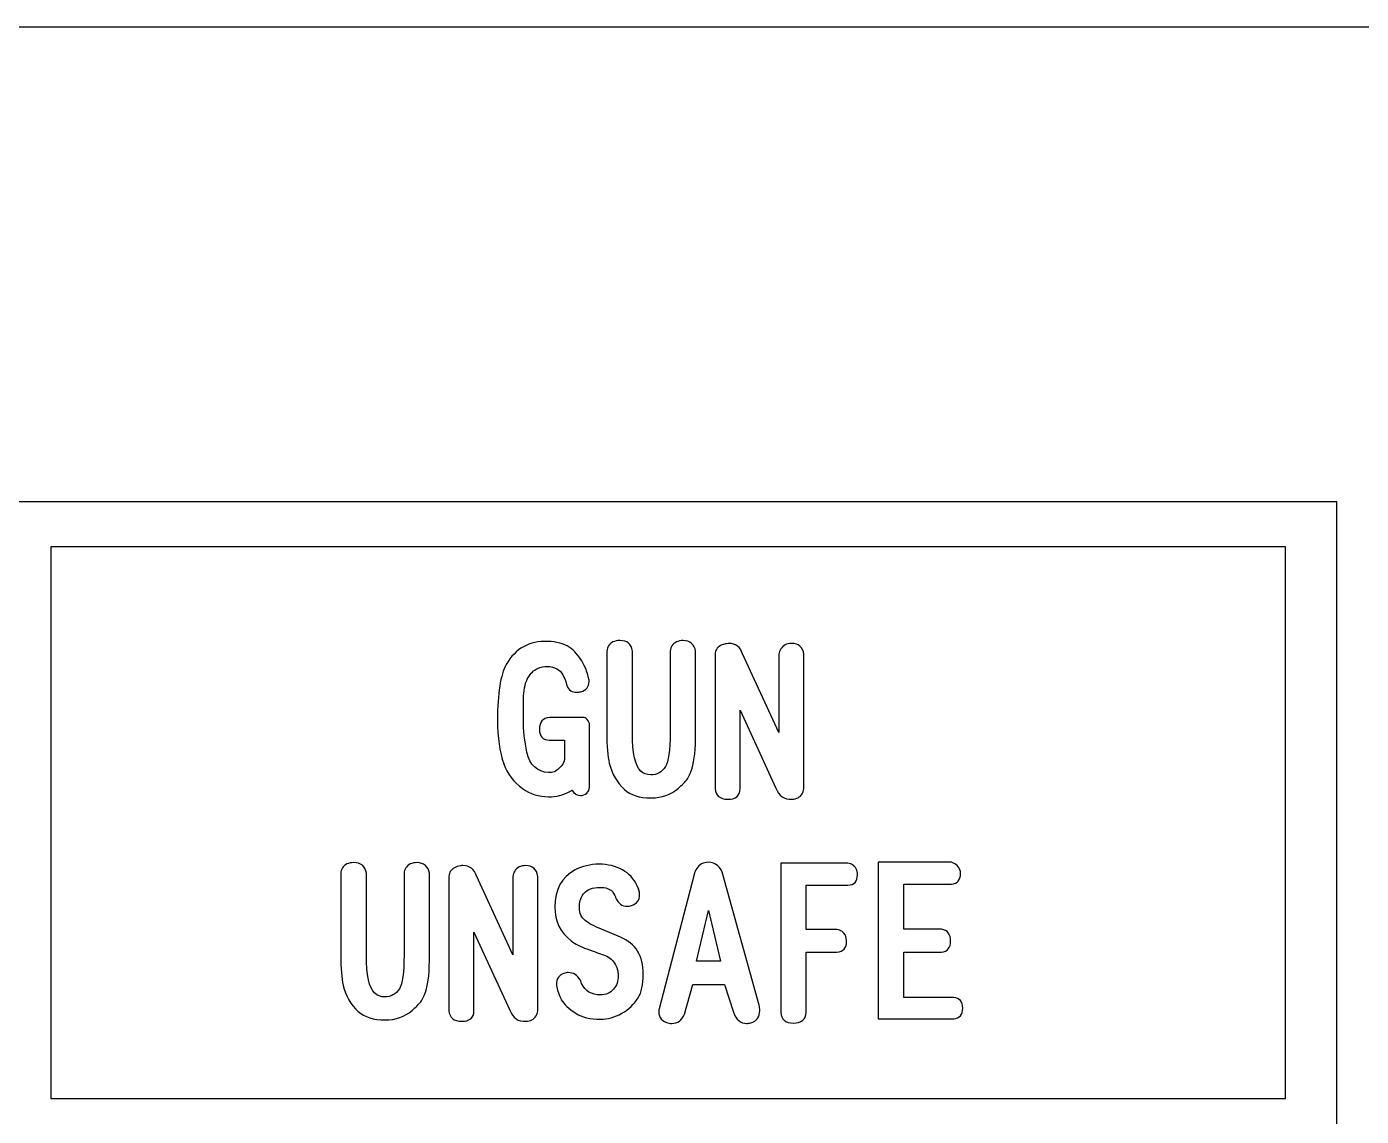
# Model space of a CAD drawing. Extents: x -224 to 225, y -79 to 79.
# Drawn here: x 177.49 to 203.49, y 57.14 to 78.38 of the extents above; entities that cross this region are included whole.
import ezdxf

# ---------------------------------------------------------------- set-up
doc = ezdxf.new("R2010")
doc.units = 0
doc.header["$MEASUREMENT"] = 0
doc.layers.add('PLAN_1', color=7, linetype='CONTINUOUS')

msp = doc.modelspace()

# ---------------------------------------------------------------- linework, layer by layer
at = {"layer": 'PLAN_1', "color": 250}
for points, knots in [([(223.9759, 78.3773), (223.9759, 78.3773), (80.9759, 78.3773), (80.9759, 78.3773), (80.9759, 78.3773), (80.4251, 78.3773), (79.9759, 77.9273), (79.9759, 77.3758), (79.9759, 77.3758), (79.9759, 77.3758), (79.9758, 71.3342), (79.9758, 71.3342), (79.9758, 71.3342), (79.9758, 70.7827), (80.4251, 70.3325), (80.9759, 70.3325), (80.9759, 70.3325), (80.9759, 70.3325), (84.7471, 70.3329), (84.7471, 70.3329), (84.7471, 70.3329), (84.7471, 70.3329), (84.7471, 70.3312), (84.7471, 70.3312), (84.7471, 70.3312), (84.7774, 70.3321), (84.8074, 70.3317), (84.8374, 70.3317), (84.8374, 70.3317), (88.2125, 70.3329), (90.9501, 67.5933), (90.9501, 64.2164), (90.9501, 64.2164), (90.9499, 60.8399), (88.2127, 58.101), (84.8374, 58.101), (84.8374, 58.101), (84.8072, 58.1014), (84.7774, 58.1018), (84.7474, 58.1024), (84.7474, 58.1024), (84.7474, 58.1024), (84.7471, 58.1014), (84.7471, 58.1014), (84.7471, 58.1014), (84.7471, 58.1014), (80.9759, 58.1014), (80.9759, 58.1014), (80.9759, 58.1014), (80.4251, 58.1014), (79.9759, 57.6514), (79.9759, 57.0999), (79.9759, 57.0999), (79.9759, 57.0999), (79.9758, -57.5), (79.9758, -57.5), (79.9758, -57.5), (79.9758, -58.0516), (80.4251, -58.5014), (80.9759, -58.5014), (80.9759, -58.5014), (80.9759, -58.5014), (84.7471, -58.5013), (84.7471, -58.5013), (84.7471, -58.5013), (84.7471, -58.5013), (84.7471, -58.502), (84.7471, -58.502), (84.7471, -58.502), (84.7774, -58.5013), (84.8074, -58.5014), (84.8374, -58.5014), (84.8374, -58.5014), (88.2125, -58.5013), (90.9501, -61.2399), (90.9501, -64.6167), (90.9501, -64.6167), (90.9499, -67.9901), (88.2177, -70.7272), (84.8467, -70.7321), (84.8467, -70.7321), (84.8397, -70.7321), (84.8338, -70.732), (84.8269, -70.7319), (84.8269, -70.7319), (84.8002, -70.7315), (84.7739, -70.7314), (84.7474, -70.7309), (84.7474, -70.7309), (84.7474, -70.7309), (84.7471, -70.7314), (84.7471, -70.7314), (84.7471, -70.7314), (84.7471, -70.7314), (80.9759, -70.7314), (80.9759, -70.7314), (80.9759, -70.7314), (80.4251, -70.7314), (79.9759, -71.181), (79.9759, -71.7325), (79.9759, -71.7325), (79.9759, -71.7325), (79.9758, -77.6209), (79.9758, -77.6209), (79.9758, -77.6209), (79.9758, -77.9033), (80.0791, -78.1466), (80.2822, -78.3424), (80.2822, -78.3424), (80.4854, -78.5379), (80.7318, -78.6325), (81.0136, -78.6218), (81.0136, -78.6218), (81.0136, -78.6218), (224.0136, -78.5346), (224.0136, -78.5346), (224.0136, -78.5346), (224.5508, -78.5142), (224.9758, -78.0725), (224.9758, -77.5342), (224.9758, -77.5342), (224.9758, -77.5342), (224.9758, -71.7378), (224.9758, -71.7378), (224.9758, -71.7378), (224.9758, -71.1866), (224.5266, -70.7368), (223.9758, -70.7368), (223.9758, -70.7368), (223.9758, -70.7368), (220.4778, -70.7365), (220.4778, -70.7365), (220.4778, -70.7365), (220.4778, -70.7365), (220.4778, -70.735), (220.4778, -70.735), (220.4778, -70.735), (220.4481, -70.7357), (220.4179, -70.7368), (220.3879, -70.7368), (220.3879, -70.7368), (217.0127, -70.7365), (214.2753, -67.9983), (214.2753, -64.6215), (214.2753, -64.6215), (214.2753, -61.2481), (217.0057, -58.5128), (220.3752, -58.506), (220.3752, -58.506), (220.381, -58.5058), (220.3857, -58.506), (220.3914, -58.5058), (220.3914, -58.5058), (220.4203, -58.5054), (220.4492, -58.5066), (220.4779, -58.5072), (220.4779, -58.5072), (220.4779, -58.5072), (220.4778, -58.505), (220.4778, -58.505), (220.4778, -58.505), (220.4778, -58.505), (223.9759, -58.505), (223.9759, -58.505), (223.9759, -58.505), (224.5267, -58.505), (224.9758, -58.0556), (224.9758, -57.5041), (224.9758, -57.5041), (224.9758, -57.5041), (224.9758, 57.096), (224.9758, 57.096), (224.9758, 57.096), (224.9758, 57.6478), (224.5266, 58.0971), (223.9758, 58.0971), (223.9758, 58.0971), (223.9758, 58.0971), (220.4778, 58.0973), (220.4778, 58.0973), (220.4778, 58.0973), (220.4778, 58.0973), (220.4778, 58.099), (220.4778, 58.099), (220.4778, 58.099), (220.4481, 58.0981), (220.4179, 58.0971), (220.3879, 58.0971), (220.3879, 58.0971), (217.0127, 58.0973), (214.2753, 60.8356), (214.2753, 64.2126), (214.2753, 64.2126), (214.2753, 67.5856), (217.0053, 70.3207), (220.3743, 70.3279), (220.3743, 70.3279), (220.3808, 70.3282), (220.386, 70.3279), (220.3923, 70.328), (220.3923, 70.328), (220.4209, 70.3288), (220.4495, 70.3274), (220.4779, 70.3268), (220.4779, 70.3268), (220.4779, 70.3268), (220.4778, 70.3291), (220.4778, 70.3291), (220.4778, 70.3291), (220.4778, 70.3291), (223.9759, 70.3291), (223.9759, 70.3291), (223.9759, 70.3291), (224.5267, 70.3291), (224.9758, 70.7785), (224.9758, 71.3299), (224.9758, 71.3299), (224.9758, 71.3299), (224.9758, 77.3759), (224.9758, 77.3759), (224.9758, 77.3759), (224.9758, 77.9276), (224.5265, 78.377), (223.9759, 78.3773)], [0, 0, 0, 0, 0.0175439, 0.0175439, 0.0175439, 0.0175439, 0.0350877, 0.0350877, 0.0350877, 0.0350877, 0.0526316, 0.0526316, 0.0526316, 0.0526316, 0.0701754, 0.0701754, 0.0701754, 0.0701754, 0.0877193, 0.0877193, 0.0877193, 0.0877193, 0.1052632, 0.1052632, 0.1052632, 0.1052632, 0.122807, 0.122807, 0.122807, 0.122807, 0.1403509, 0.1403509, 0.1403509, 0.1403509, 0.1578947, 0.1578947, 0.1578947, 0.1578947, 0.1754386, 0.1754386, 0.1754386, 0.1754386, 0.1929825, 0.1929825, 0.1929825, 0.1929825, 0.2105263, 0.2105263, 0.2105263, 0.2105263, 0.2280702, 0.2280702, 0.2280702, 0.2280702, 0.245614, 0.245614, 0.245614, 0.245614, 0.2631579, 0.2631579, 0.2631579, 0.2631579, 0.2807018, 0.2807018, 0.2807018, 0.2807018, 0.2982456, 0.2982456, 0.2982456, 0.2982456, 0.3157895, 0.3157895, 0.3157895, 0.3157895, 0.3333333, 0.3333333, 0.3333333, 0.3333333, 0.3508772, 0.3508772, 0.3508772, 0.3508772, 0.3684211, 0.3684211, 0.3684211, 0.3684211, 0.3859649, 0.3859649, 0.3859649, 0.3859649, 0.4035088, 0.4035088, 0.4035088, 0.4035088, 0.4210526, 0.4210526, 0.4210526, 0.4210526, 0.4385965, 0.4385965, 0.4385965, 0.4385965, 0.4561404, 0.4561404, 0.4561404, 0.4561404, 0.4736842, 0.4736842, 0.4736842, 0.4736842, 0.4912281, 0.4912281, 0.4912281, 0.4912281, 0.5087719, 0.5087719, 0.5087719, 0.5087719, 0.5263158, 0.5263158, 0.5263158, 0.5263158, 0.5438596, 0.5438596, 0.5438596, 0.5438596, 0.5614035, 0.5614035, 0.5614035, 0.5614035, 0.5789474, 0.5789474, 0.5789474, 0.5789474, 0.5964912, 0.5964912, 0.5964912, 0.5964912, 0.6140351, 0.6140351, 0.6140351, 0.6140351, 0.6315789, 0.6315789, 0.6315789, 0.6315789, 0.6491228, 0.6491228, 0.6491228, 0.6491228, 0.6666667, 0.6666667, 0.6666667, 0.6666667, 0.6842105, 0.6842105, 0.6842105, 0.6842105, 0.7017544, 0.7017544, 0.7017544, 0.7017544, 0.7192982, 0.7192982, 0.7192982, 0.7192982, 0.7368421, 0.7368421, 0.7368421, 0.7368421, 0.754386, 0.754386, 0.754386, 0.754386, 0.7719298, 0.7719298, 0.7719298, 0.7719298, 0.7894737, 0.7894737, 0.7894737, 0.7894737, 0.8070175, 0.8070175, 0.8070175, 0.8070175, 0.8245614, 0.8245614, 0.8245614, 0.8245614, 0.8421053, 0.8421053, 0.8421053, 0.8421053, 0.8596491, 0.8596491, 0.8596491, 0.8596491, 0.877193, 0.877193, 0.877193, 0.877193, 0.8947368, 0.8947368, 0.8947368, 0.8947368, 0.9122807, 0.9122807, 0.9122807, 0.9122807, 0.9298246, 0.9298246, 0.9298246, 0.9298246, 0.9473684, 0.9473684, 0.9473684, 0.9473684, 0.9649123, 0.9649123, 0.9649123, 0.9649123, 1, 1, 1, 1]), ([(101.9357, 69.1187), (101.9357, 69.1187), (203.0161, 69.1187), (203.0161, 69.1187), (203.0161, 69.1187), (203.0161, 69.1187), (203.0161, -69.3472), (203.0161, -69.3472), (203.0161, -69.3472), (203.0161, -69.3472), (101.9357, -69.3472), (101.9357, -69.3472), (101.9357, -69.3472), (101.9357, -69.3472), (101.9357, 69.1187), (101.9357, 69.1187)], [0, 0, 0, 0, 0.2, 0.2, 0.2, 0.2, 0.4, 0.4, 0.4, 0.4, 0.6, 0.6, 0.6, 0.6, 1, 1, 1, 1]), ([(177.956, 68.2396), (177.956, 68.2396), (202.015, 68.2396), (202.015, 68.2396), (202.015, 68.2396), (202.015, 68.2396), (202.015, 57.4852), (202.015, 57.4852), (202.015, 57.4852), (202.015, 57.4852), (177.956, 57.4852), (177.956, 57.4852), (177.956, 57.4852), (177.956, 57.4852), (177.956, 68.2396), (177.956, 68.2396)], [0, 0, 0, 0, 0.2, 0.2, 0.2, 0.2, 0.4, 0.4, 0.4, 0.4, 0.6, 0.6, 0.6, 0.6, 1, 1, 1, 1])]:
    msp.add_open_spline(points, degree=3, knots=knots, dxfattribs=at)
at = {"layer": 'PLAN_1', "color": 7}
for points, knots in [([(188.0583, 63.4647), (187.9426, 63.4005), (187.8084, 63.3679), (187.6559, 63.3679), (187.6559, 63.3679), (187.464, 63.368), (187.2942, 63.4213), (187.148, 63.5281), (187.148, 63.5281), (186.9726, 63.6574), (186.8511, 63.818), (186.7825, 64.0107), (186.7825, 64.0107), (186.7006, 64.2428), (186.6598, 64.5255), (186.6598, 64.8592), (186.6598, 64.8592), (186.6599, 65.3843), (186.717, 65.7474), (186.8314, 65.947), (186.8314, 65.947), (187.0076, 66.2586), (187.2783, 66.4085), (187.6432, 66.3958), (187.6432, 66.3958), (187.8098, 66.3906), (187.947, 66.3531), (188.0564, 66.282), (188.0564, 66.282), (188.1593, 66.2152), (188.2509, 66.1091), (188.3303, 65.9641), (188.3303, 65.9641), (188.3603, 65.9095), (188.378, 65.8732), (188.3844, 65.856), (188.3844, 65.856), (188.399, 65.8064), (188.4143, 65.7562), (188.4289, 65.7066), (188.4289, 65.7066), (188.4391, 65.6768), (188.4441, 65.6462), (188.4441, 65.6139), (188.4441, 65.6139), (188.4443, 65.5122), (188.3914, 65.446), (188.2858, 65.4162), (188.2858, 65.4162), (188.2561, 65.4081), (188.228, 65.4035), (188.2019, 65.4035), (188.2019, 65.4035), (188.1111, 65.4035), (188.0481, 65.446), (188.0119, 65.5318), (188.0119, 65.5318), (188.0107, 65.5359), (188.0011, 65.5693), (187.9839, 65.6341), (187.9839, 65.6341), (187.9827, 65.6419), (187.9648, 65.678), (187.9299, 65.7435), (187.9299, 65.7435), (187.8739, 65.8492), (187.7741, 65.9037), (187.6298, 65.9076), (187.6298, 65.9076), (187.5684, 65.9089), (187.504, 65.8949), (187.4385, 65.8668), (187.4385, 65.8668), (187.3661, 65.8347), (187.3056, 65.776), (187.256, 65.6907), (187.256, 65.6907), (187.2058, 65.6056), (187.1766, 65.4861), (187.1664, 65.3322), (187.1664, 65.3322), (187.1651, 65.3025), (187.1645, 65.1524), (187.1645, 64.8816), (187.1645, 64.8816), (187.1645, 64.6634), (187.1874, 64.4479), (187.2332, 64.2357), (187.2332, 64.2357), (187.288, 63.9847), (187.4289, 63.8523), (187.6559, 63.839), (187.6559, 63.839), (187.7305, 63.8341), (187.7989, 63.8619), (187.8625, 63.923), (187.8625, 63.923), (187.9198, 63.9764), (187.9534, 64.0342), (187.9648, 64.0959), (187.9648, 64.0959), (187.9648, 64.0959), (187.9648, 64.4721), (187.9648, 64.4721), (187.9648, 64.4721), (187.9648, 64.4721), (187.6705, 64.4721), (187.6705, 64.4721), (187.6705, 64.4721), (187.5416, 64.4747), (187.4773, 64.5453), (187.4773, 64.6844), (187.4773, 64.6844), (187.4775, 64.8227), (187.5421, 64.8993), (187.6711, 64.9153), (187.6711, 64.9153), (187.6711, 64.9153), (188.3286, 64.9153), (188.3286, 64.9153), (188.3286, 64.9153), (188.3546, 64.9141), (188.3812, 64.9007), (188.4085, 64.8745), (188.4085, 64.8745), (188.4385, 64.8435), (188.453, 64.8066), (188.453, 64.7646), (188.453, 64.7646), (188.453, 64.7646), (188.4532, 63.9915), (188.4532, 63.9915), (188.4532, 63.9915), (188.4544, 63.9891), (188.4543, 63.844), (188.453, 63.5561), (188.453, 63.5561), (188.4506, 63.5086), (188.432, 63.4696), (188.3984, 63.4386), (188.3984, 63.4386), (188.3641, 63.4073), (188.3246, 63.3921), (188.2801, 63.3921), (188.2801, 63.3921), (188.2129, 63.3922), (188.1562, 63.4265), (188.1104, 63.4944), (188.1104, 63.4944), (188.1053, 63.4907), (188.0881, 63.4811), (188.0583, 63.4647)], [0, 0, 0, 0, 0.025641, 0.025641, 0.025641, 0.025641, 0.0512821, 0.0512821, 0.0512821, 0.0512821, 0.0769231, 0.0769231, 0.0769231, 0.0769231, 0.1025641, 0.1025641, 0.1025641, 0.1025641, 0.1282051, 0.1282051, 0.1282051, 0.1282051, 0.1538462, 0.1538462, 0.1538462, 0.1538462, 0.1794872, 0.1794872, 0.1794872, 0.1794872, 0.2051282, 0.2051282, 0.2051282, 0.2051282, 0.2307692, 0.2307692, 0.2307692, 0.2307692, 0.2564103, 0.2564103, 0.2564103, 0.2564103, 0.2820513, 0.2820513, 0.2820513, 0.2820513, 0.3076923, 0.3076923, 0.3076923, 0.3076923, 0.3333333, 0.3333333, 0.3333333, 0.3333333, 0.3589744, 0.3589744, 0.3589744, 0.3589744, 0.3846154, 0.3846154, 0.3846154, 0.3846154, 0.4102564, 0.4102564, 0.4102564, 0.4102564, 0.4358974, 0.4358974, 0.4358974, 0.4358974, 0.4615385, 0.4615385, 0.4615385, 0.4615385, 0.4871795, 0.4871795, 0.4871795, 0.4871795, 0.5128205, 0.5128205, 0.5128205, 0.5128205, 0.5384615, 0.5384615, 0.5384615, 0.5384615, 0.5641026, 0.5641026, 0.5641026, 0.5641026, 0.5897436, 0.5897436, 0.5897436, 0.5897436, 0.6153846, 0.6153846, 0.6153846, 0.6153846, 0.6410256, 0.6410256, 0.6410256, 0.6410256, 0.6666667, 0.6666667, 0.6666667, 0.6666667, 0.6923077, 0.6923077, 0.6923077, 0.6923077, 0.7179487, 0.7179487, 0.7179487, 0.7179487, 0.7435897, 0.7435897, 0.7435897, 0.7435897, 0.7692308, 0.7692308, 0.7692308, 0.7692308, 0.7948718, 0.7948718, 0.7948718, 0.7948718, 0.8205128, 0.8205128, 0.8205128, 0.8205128, 0.8461538, 0.8461538, 0.8461538, 0.8461538, 0.8717949, 0.8717949, 0.8717949, 0.8717949, 0.8974359, 0.8974359, 0.8974359, 0.8974359, 0.9230769, 0.9230769, 0.9230769, 0.9230769, 0.9487179, 0.9487179, 0.9487179, 0.9487179, 1, 1, 1, 1]), ([(190.4516, 63.9248), (190.4205, 63.827), (190.3855, 63.7519), (190.3474, 63.6998), (190.3474, 63.6998), (190.3151, 63.6561), (190.259, 63.5994), (190.1796, 63.53), (190.1796, 63.53), (190.0379, 63.4073), (189.8624, 63.3457), (189.6526, 63.3457), (189.6526, 63.3457), (189.4289, 63.3459), (189.2559, 63.4011), (189.1326, 63.5117), (189.1326, 63.5117), (188.9866, 63.6434), (188.8879, 63.8123), (188.8383, 64.0202), (188.8383, 64.0202), (188.806, 64.1551), (188.79, 64.352), (188.79, 64.61), (188.79, 64.61), (188.79, 64.61), (188.7901, 66.2064), (188.7901, 66.2064), (188.7901, 66.2064), (188.7939, 66.2459), (188.8039, 66.28), (188.8217, 66.3087), (188.8217, 66.3087), (188.8651, 66.3767), (188.9387, 66.4116), (189.043, 66.4128), (189.043, 66.4128), (189.1848, 66.4142), (189.2667, 66.3456), (189.289, 66.2062), (189.289, 66.2062), (189.289, 66.2062), (189.2892, 64.612), (189.2892, 64.612), (189.2892, 64.612), (189.2892, 64.2174), (189.3436, 63.968), (189.453, 63.865), (189.453, 63.865), (189.5013, 63.8196), (189.5655, 63.7958), (189.645, 63.7946), (189.645, 63.7946), (189.7664, 63.7934), (189.8624, 63.8467), (189.9316, 63.9547), (189.9316, 63.9547), (189.9929, 64.0489), (190.0232, 64.2681), (190.0232, 64.612), (190.0232, 64.612), (190.0232, 64.612), (190.0232, 66.2064), (190.0232, 66.2064), (190.0232, 66.2064), (190.027, 66.2459), (190.0378, 66.28), (190.0569, 66.3087), (190.0569, 66.3087), (190.1002, 66.3767), (190.1745, 66.4116), (190.28, 66.4128), (190.28, 66.4128), (190.3423, 66.4128), (190.3951, 66.3939), (190.4396, 66.355), (190.4396, 66.355), (190.4834, 66.3171), (190.5101, 66.2673), (190.5203, 66.2062), (190.5203, 66.2062), (190.5203, 66.2062), (190.5203, 64.61), (190.5203, 64.61), (190.5203, 64.61), (190.5203, 64.2999), (190.4974, 64.0717), (190.4516, 63.9248)], [0, 0, 0, 0, 0.0434783, 0.0434783, 0.0434783, 0.0434783, 0.0869565, 0.0869565, 0.0869565, 0.0869565, 0.1304348, 0.1304348, 0.1304348, 0.1304348, 0.173913, 0.173913, 0.173913, 0.173913, 0.2173913, 0.2173913, 0.2173913, 0.2173913, 0.2608696, 0.2608696, 0.2608696, 0.2608696, 0.3043478, 0.3043478, 0.3043478, 0.3043478, 0.3478261, 0.3478261, 0.3478261, 0.3478261, 0.3913043, 0.3913043, 0.3913043, 0.3913043, 0.4347826, 0.4347826, 0.4347826, 0.4347826, 0.4782609, 0.4782609, 0.4782609, 0.4782609, 0.5217391, 0.5217391, 0.5217391, 0.5217391, 0.5652174, 0.5652174, 0.5652174, 0.5652174, 0.6086957, 0.6086957, 0.6086957, 0.6086957, 0.6521739, 0.6521739, 0.6521739, 0.6521739, 0.6956522, 0.6956522, 0.6956522, 0.6956522, 0.7391304, 0.7391304, 0.7391304, 0.7391304, 0.7826087, 0.7826087, 0.7826087, 0.7826087, 0.826087, 0.826087, 0.826087, 0.826087, 0.8695652, 0.8695652, 0.8695652, 0.8695652, 0.9130435, 0.9130435, 0.9130435, 0.9130435, 1, 1, 1, 1]), ([(192.0862, 63.5372), (192.0862, 63.5372), (191.3863, 65.0551), (191.3863, 65.0551), (191.3863, 65.0551), (191.3863, 65.0551), (191.3863, 63.5264), (191.3863, 63.5264), (191.3863, 63.5264), (191.3823, 63.3854), (191.3016, 63.3158), (191.1439, 63.3196), (191.1439, 63.3196), (190.9914, 63.3237), (190.9093, 63.3921), (190.8979, 63.5269), (190.8979, 63.5269), (190.8979, 63.5269), (190.8979, 66.1479), (190.8979, 66.1479), (190.8979, 66.1479), (190.9005, 66.183), (190.9093, 66.2132), (190.924, 66.2393), (190.924, 66.2393), (190.9628, 66.3017), (191.0308, 66.3391), (191.1287, 66.3512), (191.1287, 66.3512), (191.144, 66.3537), (191.1579, 66.355), (191.1719, 66.355), (191.1719, 66.355), (191.301, 66.3552), (191.3887, 66.2883), (191.4363, 66.1554), (191.4363, 66.1554), (191.4363, 66.1554), (192.1439, 64.6173), (192.1439, 64.6173), (192.1439, 64.6173), (192.1439, 64.6173), (192.1439, 66.1449), (192.1439, 66.1449), (192.1439, 66.1449), (192.1503, 66.1841), (192.1616, 66.2191), (192.1794, 66.2489), (192.1794, 66.2489), (192.2227, 66.3183), (192.2926, 66.3537), (192.3899, 66.355), (192.3899, 66.355), (192.5279, 66.3566), (192.6079, 66.2864), (192.6301, 66.1447), (192.6301, 66.1447), (192.6301, 66.1447), (192.6301, 63.5264), (192.6301, 63.5264), (192.6301, 63.5264), (192.6251, 63.4883), (192.6142, 63.455), (192.5964, 63.4277), (192.5964, 63.4277), (192.5559, 63.3592), (192.489, 63.3235), (192.3975, 63.3196), (192.3975, 63.3196), (192.2443, 63.311), (192.1407, 63.3832), (192.0862, 63.5372)], [0, 0, 0, 0, 0.0526316, 0.0526316, 0.0526316, 0.0526316, 0.1052632, 0.1052632, 0.1052632, 0.1052632, 0.1578947, 0.1578947, 0.1578947, 0.1578947, 0.2105263, 0.2105263, 0.2105263, 0.2105263, 0.2631579, 0.2631579, 0.2631579, 0.2631579, 0.3157895, 0.3157895, 0.3157895, 0.3157895, 0.3684211, 0.3684211, 0.3684211, 0.3684211, 0.4210526, 0.4210526, 0.4210526, 0.4210526, 0.4736842, 0.4736842, 0.4736842, 0.4736842, 0.5263158, 0.5263158, 0.5263158, 0.5263158, 0.5789474, 0.5789474, 0.5789474, 0.5789474, 0.6315789, 0.6315789, 0.6315789, 0.6315789, 0.6842105, 0.6842105, 0.6842105, 0.6842105, 0.7368421, 0.7368421, 0.7368421, 0.7368421, 0.7894737, 0.7894737, 0.7894737, 0.7894737, 0.8421053, 0.8421053, 0.8421053, 0.8421053, 0.8947368, 0.8947368, 0.8947368, 0.8947368, 1, 1, 1, 1]), ([(185.2671, 59.5965), (185.2359, 59.4987), (185.2009, 59.4236), (185.1628, 59.3715), (185.1628, 59.3715), (185.1305, 59.3276), (185.0744, 59.2711), (184.995, 59.2017), (184.995, 59.2017), (184.8533, 59.079), (184.6778, 59.0174), (184.468, 59.0174), (184.468, 59.0174), (184.2443, 59.0176), (184.0713, 59.0728), (183.948, 59.1834), (183.948, 59.1834), (183.8018, 59.3149), (183.7033, 59.4841), (183.6537, 59.6919), (183.6537, 59.6919), (183.6214, 59.8268), (183.6054, 60.0237), (183.6054, 60.2817), (183.6054, 60.2817), (183.6054, 60.2817), (183.6056, 61.8781), (183.6056, 61.8781), (183.6056, 61.8781), (183.6093, 61.9175), (183.6193, 61.9517), (183.6371, 61.9804), (183.6371, 61.9804), (183.6806, 62.0484), (183.7541, 62.0833), (183.8584, 62.0845), (183.8584, 62.0845), (184.0002, 62.0859), (184.0821, 62.0173), (184.1044, 61.8779), (184.1044, 61.8779), (184.1044, 61.8779), (184.1044, 60.284), (184.1044, 60.284), (184.1044, 60.284), (184.1044, 59.8891), (184.159, 59.6397), (184.2684, 59.5367), (184.2684, 59.5367), (184.3168, 59.4912), (184.3809, 59.4675), (184.4604, 59.4663), (184.4604, 59.4663), (184.5819, 59.4651), (184.6778, 59.5184), (184.747, 59.6264), (184.747, 59.6264), (184.8083, 59.7205), (184.8386, 59.9398), (184.8386, 60.2837), (184.8386, 60.2837), (184.8386, 60.2837), (184.8386, 61.8781), (184.8386, 61.8781), (184.8386, 61.8781), (184.8424, 61.9175), (184.8532, 61.9517), (184.8723, 61.9804), (184.8723, 61.9804), (184.9156, 62.0484), (184.9899, 62.0833), (185.0954, 62.0845), (185.0954, 62.0845), (185.1577, 62.0845), (185.2105, 62.0656), (185.255, 62.0267), (185.255, 62.0267), (185.2988, 61.9888), (185.3255, 61.939), (185.3357, 61.8779), (185.3357, 61.8779), (185.3357, 61.8779), (185.3357, 60.2817), (185.3357, 60.2817), (185.3357, 60.2817), (185.3357, 59.9716), (185.3128, 59.7434), (185.2671, 59.5965)], [0, 0, 0, 0, 0.0434783, 0.0434783, 0.0434783, 0.0434783, 0.0869565, 0.0869565, 0.0869565, 0.0869565, 0.1304348, 0.1304348, 0.1304348, 0.1304348, 0.173913, 0.173913, 0.173913, 0.173913, 0.2173913, 0.2173913, 0.2173913, 0.2173913, 0.2608696, 0.2608696, 0.2608696, 0.2608696, 0.3043478, 0.3043478, 0.3043478, 0.3043478, 0.3478261, 0.3478261, 0.3478261, 0.3478261, 0.3913043, 0.3913043, 0.3913043, 0.3913043, 0.4347826, 0.4347826, 0.4347826, 0.4347826, 0.4782609, 0.4782609, 0.4782609, 0.4782609, 0.5217391, 0.5217391, 0.5217391, 0.5217391, 0.5652174, 0.5652174, 0.5652174, 0.5652174, 0.6086957, 0.6086957, 0.6086957, 0.6086957, 0.6521739, 0.6521739, 0.6521739, 0.6521739, 0.6956522, 0.6956522, 0.6956522, 0.6956522, 0.7391304, 0.7391304, 0.7391304, 0.7391304, 0.7826087, 0.7826087, 0.7826087, 0.7826087, 0.826087, 0.826087, 0.826087, 0.826087, 0.8695652, 0.8695652, 0.8695652, 0.8695652, 0.9130435, 0.9130435, 0.9130435, 0.9130435, 1, 1, 1, 1]), ([(186.9014, 59.2089), (186.9014, 59.2089), (186.2015, 60.7268), (186.2015, 60.7268), (186.2015, 60.7268), (186.2015, 60.7268), (186.2015, 59.1981), (186.2015, 59.1981), (186.2015, 59.1981), (186.1977, 59.0571), (186.117, 58.9876), (185.9593, 58.9913), (185.9593, 58.9913), (185.8068, 58.9954), (185.7247, 59.0638), (185.7133, 59.1986), (185.7133, 59.1986), (185.7133, 59.1986), (185.7134, 61.8197), (185.7134, 61.8197), (185.7134, 61.8197), (185.7159, 61.8546), (185.7247, 61.885), (185.7394, 61.911), (185.7394, 61.911), (185.7782, 61.9734), (185.8462, 62.0108), (185.9441, 62.0229), (185.9441, 62.0229), (185.9594, 62.0254), (185.9733, 62.0267), (185.9873, 62.0267), (185.9873, 62.0267), (186.1164, 62.0269), (186.2041, 61.96), (186.2517, 61.8271), (186.2517, 61.8271), (186.2517, 61.8271), (186.9593, 60.289), (186.9593, 60.289), (186.9593, 60.289), (186.9593, 60.289), (186.9593, 61.8165), (186.9593, 61.8165), (186.9593, 61.8165), (186.9657, 61.8558), (186.977, 61.8908), (186.9948, 61.9206), (186.9948, 61.9206), (187.0381, 61.99), (187.108, 62.0254), (187.2053, 62.0267), (187.2053, 62.0267), (187.3433, 62.0283), (187.4233, 61.9581), (187.4455, 61.8164), (187.4455, 61.8164), (187.4455, 61.8164), (187.4455, 59.1981), (187.4455, 59.1981), (187.4455, 59.1981), (187.4406, 59.16), (187.4296, 59.1267), (187.4118, 59.0994), (187.4118, 59.0994), (187.3713, 59.0309), (187.3044, 58.9952), (187.2129, 58.9913), (187.2129, 58.9913), (187.0598, 58.9827), (186.9561, 59.0549), (186.9014, 59.2089)], [0, 0, 0, 0, 0.0526316, 0.0526316, 0.0526316, 0.0526316, 0.1052632, 0.1052632, 0.1052632, 0.1052632, 0.1578947, 0.1578947, 0.1578947, 0.1578947, 0.2105263, 0.2105263, 0.2105263, 0.2105263, 0.2631579, 0.2631579, 0.2631579, 0.2631579, 0.3157895, 0.3157895, 0.3157895, 0.3157895, 0.3684211, 0.3684211, 0.3684211, 0.3684211, 0.4210526, 0.4210526, 0.4210526, 0.4210526, 0.4736842, 0.4736842, 0.4736842, 0.4736842, 0.5263158, 0.5263158, 0.5263158, 0.5263158, 0.5789474, 0.5789474, 0.5789474, 0.5789474, 0.6315789, 0.6315789, 0.6315789, 0.6315789, 0.6842105, 0.6842105, 0.6842105, 0.6842105, 0.7368421, 0.7368421, 0.7368421, 0.7368421, 0.7894737, 0.7894737, 0.7894737, 0.7894737, 0.8421053, 0.8421053, 0.8421053, 0.8421053, 0.8947368, 0.8947368, 0.8947368, 0.8947368, 1, 1, 1, 1]), ([(189.3997, 59.4472), (189.3204, 59.3233), (189.2146, 59.2234), (189.0831, 59.1478), (189.0831, 59.1478), (188.9479, 59.0698), (188.8078, 59.0301), (188.6641, 59.0301), (188.6641, 59.0301), (188.4653, 59.0303), (188.3056, 59.0696), (188.1855, 59.1478), (188.1855, 59.1478), (188.0502, 59.2356), (187.9553, 59.3232), (187.902, 59.4103), (187.902, 59.4103), (187.8912, 59.4301), (187.867, 59.493), (187.8295, 59.5984), (187.8295, 59.5984), (187.8162, 59.6366), (187.8091, 59.6766), (187.8091, 59.7174), (187.8091, 59.7174), (187.8093, 59.8229), (187.8575, 59.8928), (187.9541, 59.9259), (187.9541, 59.9259), (187.9841, 59.936), (188.0132, 59.9411), (188.0418, 59.9411), (188.0418, 59.9411), (188.1361, 59.9413), (188.2134, 59.8922), (188.2745, 59.7936), (188.2745, 59.7936), (188.2746, 59.7854), (188.2827, 59.7637), (188.2986, 59.7307), (188.2986, 59.7307), (188.3692, 59.5801), (188.4906, 59.505), (188.6616, 59.505), (188.6616, 59.505), (188.7697, 59.5051), (188.8561, 59.5419), (188.9203, 59.6149), (188.9203, 59.6149), (188.9814, 59.683), (189.0119, 59.7726), (189.0119, 59.8832), (189.0119, 59.8832), (189.012, 59.9698), (188.9883, 60.0491), (188.9413, 60.1216), (188.9413, 60.1216), (188.8893, 60.1999), (188.8167, 60.2545), (188.7252, 60.2856), (188.7252, 60.2856), (188.6534, 60.3132), (188.5453, 60.3518), (188.401, 60.4026), (188.401, 60.4026), (188.2784, 60.4452), (188.1766, 60.4972), (188.0958, 60.5589), (188.0958, 60.5589), (187.8837, 60.7206), (187.7774, 60.9422), (187.7774, 61.2239), (187.7774, 61.2239), (187.7775, 61.5597), (187.9089, 61.7985), (188.1721, 61.941), (188.1721, 61.941), (188.3089, 62.0156), (188.4652, 62.0529), (188.6413, 62.0529), (188.6413, 62.0529), (188.8104, 62.0531), (188.9616, 62.016), (189.0958, 61.9429), (189.0958, 61.9429), (189.2249, 61.8712), (189.3208, 61.7674), (189.3825, 61.632), (189.3825, 61.632), (189.3825, 61.632), (189.4067, 61.5761), (189.4067, 61.5761), (189.4067, 61.5761), (189.4081, 61.5736), (189.4085, 61.571), (189.4085, 61.5685), (189.4085, 61.5685), (189.4067, 61.5736), (189.4053, 61.576), (189.4053, 61.576), (189.4053, 61.576), (189.4055, 61.5747), (189.4079, 61.5658), (189.4142, 61.5499), (189.4142, 61.5499), (189.4231, 61.5215), (189.4276, 61.4915), (189.4276, 61.4604), (189.4276, 61.4604), (189.4277, 61.3517), (189.3748, 61.2804), (189.2693, 61.2481), (189.2693, 61.2481), (189.2408, 61.2385), (189.2134, 61.2335), (189.1873, 61.2335), (189.1873, 61.2335), (189.087, 61.2335), (189.0112, 61.2906), (188.9616, 61.4044), (188.9616, 61.4044), (188.9592, 61.4199), (188.9381, 61.4572), (188.8987, 61.5183), (188.8987, 61.5183), (188.8524, 61.5741), (188.7697, 61.6021), (188.6489, 61.6021), (188.6489, 61.6021), (188.5137, 61.6021), (188.4137, 61.5652), (188.3488, 61.4921), (188.3488, 61.4921), (188.2936, 61.4279), (188.2624, 61.3441), (188.256, 61.241), (188.256, 61.241), (188.2498, 61.1294), (188.2795, 61.0401), (188.3457, 60.9747), (188.3457, 60.9747), (188.3978, 60.9228), (188.4963, 60.8659), (188.6413, 60.8049), (188.6413, 60.8049), (188.6413, 60.8049), (189.057, 60.6302), (189.057, 60.6302), (189.057, 60.6302), (189.3527, 60.5056), (189.5001, 60.2666), (189.5001, 59.9132), (189.5001, 59.9132), (189.5001, 59.7078), (189.4664, 59.5526), (189.3997, 59.4472)], [0, 0, 0, 0, 0.025, 0.025, 0.025, 0.025, 0.05, 0.05, 0.05, 0.05, 0.075, 0.075, 0.075, 0.075, 0.1, 0.1, 0.1, 0.1, 0.125, 0.125, 0.125, 0.125, 0.15, 0.15, 0.15, 0.15, 0.175, 0.175, 0.175, 0.175, 0.2, 0.2, 0.2, 0.2, 0.225, 0.225, 0.225, 0.225, 0.25, 0.25, 0.25, 0.25, 0.275, 0.275, 0.275, 0.275, 0.3, 0.3, 0.3, 0.3, 0.325, 0.325, 0.325, 0.325, 0.35, 0.35, 0.35, 0.35, 0.375, 0.375, 0.375, 0.375, 0.4, 0.4, 0.4, 0.4, 0.425, 0.425, 0.425, 0.425, 0.45, 0.45, 0.45, 0.45, 0.475, 0.475, 0.475, 0.475, 0.5, 0.5, 0.5, 0.5, 0.525, 0.525, 0.525, 0.525, 0.55, 0.55, 0.55, 0.55, 0.575, 0.575, 0.575, 0.575, 0.6, 0.6, 0.6, 0.6, 0.625, 0.625, 0.625, 0.625, 0.65, 0.65, 0.65, 0.65, 0.675, 0.675, 0.675, 0.675, 0.7, 0.7, 0.7, 0.7, 0.725, 0.725, 0.725, 0.725, 0.75, 0.75, 0.75, 0.75, 0.775, 0.775, 0.775, 0.775, 0.8, 0.8, 0.8, 0.8, 0.825, 0.825, 0.825, 0.825, 0.85, 0.85, 0.85, 0.85, 0.875, 0.875, 0.875, 0.875, 0.9, 0.9, 0.9, 0.9, 0.925, 0.925, 0.925, 0.925, 0.95, 0.95, 0.95, 0.95, 1, 1, 1, 1]), ([(191.2565, 59.169), (191.2565, 59.169), (191.0817, 59.7116), (191.0817, 59.7116), (191.0817, 59.7116), (191.0817, 59.7116), (190.4689, 59.7116), (190.4689, 59.7116), (190.4689, 59.7116), (190.4689, 59.7116), (190.301, 59.1327), (190.301, 59.1327), (190.301, 59.1327), (190.2528, 59.0111), (190.1713, 58.9501), (190.0569, 58.9501), (190.0569, 58.9501), (190.0387, 58.9501), (190.0187, 58.9519), (189.9978, 58.9557), (189.9978, 58.9557), (189.8676, 58.9821), (189.802, 59.0582), (189.802, 59.1847), (189.802, 59.1847), (189.8022, 59.2045), (189.8039, 59.2222), (189.8077, 59.2367), (189.8077, 59.2367), (189.8077, 59.2367), (190.4894, 61.8503), (190.4894, 61.8503), (190.4894, 61.8503), (190.5021, 61.8959), (190.519, 61.9352), (190.5413, 61.967), (190.5413, 61.967), (190.5947, 62.047), (190.6691, 62.0877), (190.765, 62.0904), (190.765, 62.0904), (190.837, 62.0918), (190.8992, 62.0694), (190.9519, 62.0242), (190.9519, 62.0242), (191.0047, 61.9793), (191.0365, 61.9213), (191.0479, 61.85), (191.0479, 61.85), (191.0479, 61.85), (191.7556, 59.3055), (191.7556, 59.3055), (191.7556, 59.3055), (191.7657, 59.2731), (191.7707, 59.2392), (191.7707, 59.203), (191.7707, 59.203), (191.7709, 59.0752), (191.7116, 58.9946), (191.5933, 58.9615), (191.5933, 58.9615), (191.5661, 58.9541), (191.5393, 58.9501), (191.5132, 58.9501), (191.5132, 58.9501), (191.3956, 58.9501), (191.3098, 59.0232), (191.2565, 59.169)], [0, 0, 0, 0, 0.0555556, 0.0555556, 0.0555556, 0.0555556, 0.1111111, 0.1111111, 0.1111111, 0.1111111, 0.1666667, 0.1666667, 0.1666667, 0.1666667, 0.2222222, 0.2222222, 0.2222222, 0.2222222, 0.2777778, 0.2777778, 0.2777778, 0.2777778, 0.3333333, 0.3333333, 0.3333333, 0.3333333, 0.3888889, 0.3888889, 0.3888889, 0.3888889, 0.4444444, 0.4444444, 0.4444444, 0.4444444, 0.5, 0.5, 0.5, 0.5, 0.5555556, 0.5555556, 0.5555556, 0.5555556, 0.6111111, 0.6111111, 0.6111111, 0.6111111, 0.6666667, 0.6666667, 0.6666667, 0.6666667, 0.7222222, 0.7222222, 0.7222222, 0.7222222, 0.7777778, 0.7777778, 0.7777778, 0.7777778, 0.8333333, 0.8333333, 0.8333333, 0.8333333, 0.8888889, 0.8888889, 0.8888889, 0.8888889, 1, 1, 1, 1]), ([(192.6747, 61.6449), (192.6747, 61.6449), (192.6747, 60.779), (192.6747, 60.779), (192.6747, 60.779), (192.6747, 60.779), (193.2748, 60.779), (193.2748, 60.779), (193.2748, 60.779), (193.3103, 60.7728), (193.3414, 60.7618), (193.3675, 60.7452), (193.3675, 60.7452), (193.4298, 60.7058), (193.4616, 60.6422), (193.4622, 60.5557), (193.4622, 60.5557), (193.4635, 60.4192), (193.4012, 60.3472), (193.2747, 60.3397), (193.2747, 60.3397), (193.2747, 60.3397), (192.6747, 60.3398), (192.6747, 60.3398), (192.6747, 60.3398), (192.6747, 60.3398), (192.6747, 59.1661), (192.6747, 59.1661), (192.6747, 59.1661), (192.6658, 59.0257), (192.5818, 58.9563), (192.4216, 58.9577), (192.4216, 58.9577), (192.2697, 58.959), (192.189, 59.0282), (192.1775, 59.1661), (192.1775, 59.1661), (192.1775, 59.1661), (192.1777, 62.0712), (192.1777, 62.0712), (192.1777, 62.0712), (192.1777, 62.0712), (193.4852, 62.0712), (193.4852, 62.0712), (193.4852, 62.0712), (193.5209, 62.0676), (193.5519, 62.0579), (193.5779, 62.0414), (193.5779, 62.0414), (193.6403, 62.0021), (193.672, 61.9371), (193.6733, 61.8475), (193.6733, 61.8475), (193.6735, 61.7158), (193.6103, 61.6485), (193.4851, 61.6448), (193.4851, 61.6448), (193.4851, 61.6448), (192.6747, 61.6449), (192.6747, 61.6449)], [0, 0, 0, 0, 0.0625, 0.0625, 0.0625, 0.0625, 0.125, 0.125, 0.125, 0.125, 0.1875, 0.1875, 0.1875, 0.1875, 0.25, 0.25, 0.25, 0.25, 0.3125, 0.3125, 0.3125, 0.3125, 0.375, 0.375, 0.375, 0.375, 0.4375, 0.4375, 0.4375, 0.4375, 0.5, 0.5, 0.5, 0.5, 0.5625, 0.5625, 0.5625, 0.5625, 0.625, 0.625, 0.625, 0.625, 0.6875, 0.6875, 0.6875, 0.6875, 0.75, 0.75, 0.75, 0.75, 0.8125, 0.8125, 0.8125, 0.8125, 0.875, 0.875, 0.875, 0.875, 1, 1, 1, 1]), ([(194.0789, 59.0377), (194.0789, 59.0377), (194.0789, 62.0906), (194.0789, 62.0906), (194.0789, 62.0906), (194.0789, 62.0906), (195.5055, 62.0906), (195.5055, 62.0906), (195.5055, 62.0906), (195.6235, 62.0458), (195.682, 61.9733), (195.682, 61.8741), (195.682, 61.8741), (195.6821, 61.7478), (195.6235, 61.6764), (195.5053, 61.6618), (195.5053, 61.6618), (195.5053, 61.6618), (194.576, 61.6619), (194.576, 61.6619), (194.576, 61.6619), (194.576, 61.6619), (194.576, 60.7866), (194.576, 60.7866), (194.576, 60.7866), (194.576, 60.7866), (195.3084, 60.7866), (195.3084, 60.7866), (195.3084, 60.7866), (195.4285, 60.7696), (195.4888, 60.6912), (195.4888, 60.552), (195.4888, 60.552), (195.489, 60.4243), (195.4284, 60.353), (195.3082, 60.3397), (195.3082, 60.3397), (195.3082, 60.3397), (194.576, 60.3398), (194.576, 60.3398), (194.576, 60.3398), (194.576, 60.3398), (194.576, 59.4549), (194.576, 59.4549), (194.576, 59.4549), (194.576, 59.4549), (195.5479, 59.4549), (195.5479, 59.4549), (195.5479, 59.4549), (195.6662, 59.4434), (195.7252, 59.3746), (195.7252, 59.2482), (195.7252, 59.2482), (195.7253, 59.1206), (195.6661, 59.0504), (195.5485, 59.0377), (195.5485, 59.0377), (195.5485, 59.0377), (194.0789, 59.0377), (194.0789, 59.0377)], [0, 0, 0, 0, 0.0625, 0.0625, 0.0625, 0.0625, 0.125, 0.125, 0.125, 0.125, 0.1875, 0.1875, 0.1875, 0.1875, 0.25, 0.25, 0.25, 0.25, 0.3125, 0.3125, 0.3125, 0.3125, 0.375, 0.375, 0.375, 0.375, 0.4375, 0.4375, 0.4375, 0.4375, 0.5, 0.5, 0.5, 0.5, 0.5625, 0.5625, 0.5625, 0.5625, 0.625, 0.625, 0.625, 0.625, 0.6875, 0.6875, 0.6875, 0.6875, 0.75, 0.75, 0.75, 0.75, 0.8125, 0.8125, 0.8125, 0.8125, 0.875, 0.875, 0.875, 0.875, 1, 1, 1, 1]), ([(190.7689, 61.1527), (190.7689, 61.1527), (190.5376, 60.1643), (190.5376, 60.1643), (190.5376, 60.1643), (190.5376, 60.1643), (191.0055, 60.1643), (191.0055, 60.1643), (191.0055, 60.1643), (191.0055, 60.1643), (190.7689, 61.1527), (190.7689, 61.1527)], [0, 0, 0, 0, 0.25, 0.25, 0.25, 0.25, 0.5, 0.5, 0.5, 0.5, 1, 1, 1, 1])]:
    msp.add_open_spline(points, degree=3, knots=knots, dxfattribs=at)

doc.saveas('drawing.dxf')
